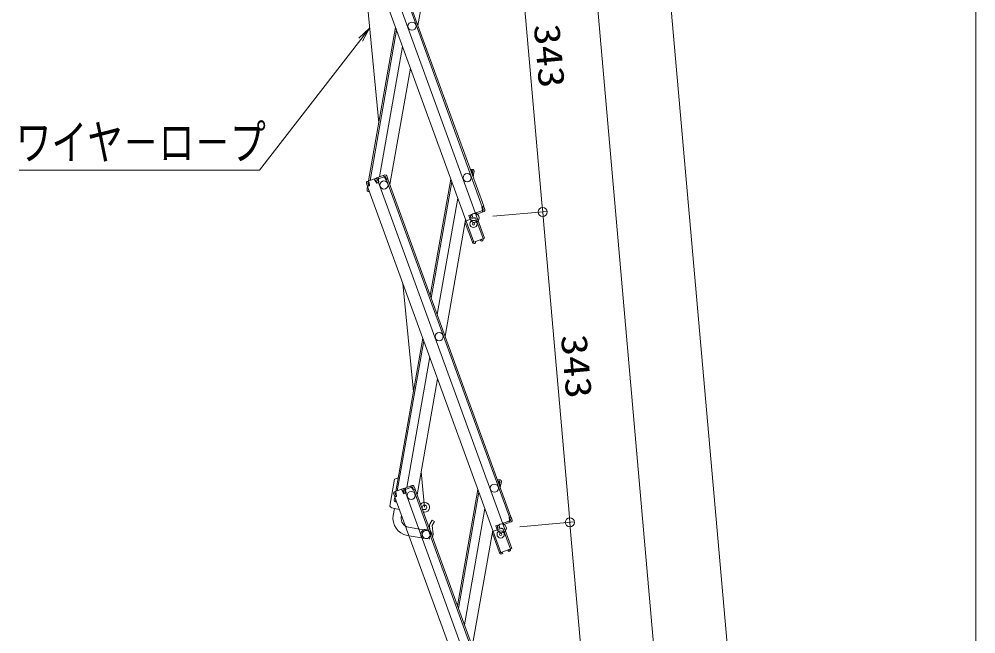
# Model space of a CAD drawing. Units: millimetres, scale not verified. Extents: x -2001 to 1999, y -1385 to 1385.
# Drawn here: x -295 to 231, y -695 to -357 of the extents above; entities that cross this region are included whole.
import ezdxf
from ezdxf.enums import TextEntityAlignment as Align

# ---------------------------------------------------------------- set-up
doc = ezdxf.new("R2010")
doc.units = ezdxf.units.MM
doc.header["$LTSCALE"] = 10
doc.header["$PDMODE"] = 32
doc.header["$PDSIZE"] = 5
for name, color, linetype, lineweight in [('0-F_0', 7, 'Continuous', 9), ('1-4_sunpou', 1, 'Continuous', 9), ('1-5_DEFPOINTS', 7, 'Continuous', 9), ('2-A_6寸法', 1, 'Continuous', 9)]:
    doc.layers.add(name, color=color, linetype=linetype, lineweight=lineweight)
doc.styles.add('ＭＳ ゴシック', font='')
doc.styles.get('ＭＳ ゴシック').set_extended_font_data('MS Gothic')

# ---------------------------------------------------------------- blocks, each defined once
blk = doc.blocks.new('_ORIGIN')
at = {"layer": '0-F_0', "color": 1}
blk.add_line((0, 0), (-10, 0), dxfattribs=at)
blk.add_circle((0, 0), 5, dxfattribs=at)
blk = doc.blocks.new('MLeader19')
at = {"layer": '2-A_6寸法'}
for p, q in [((-102.2, -361.74), (-107.11, -368.06)), ((-165.75, -439.88), (-295.01, -439.88))]:
    blk.add_line(p, q, dxfattribs=at)
for points in [[(-108.16, -367.25), (-102.2, -361.74), (-106.06, -368.88)], [(-107.11, -368.06), (-162.87, -439.88), (-165.75, -439.88)]]:
    blk.add_lwpolyline(points, dxfattribs=at)
at = {"layer": '2-A_6寸法', "color": 2, "style": 'ＭＳ ゴシック', "width": 0.75}
blk.add_text('ワイヤ－ロ－プ', height=19.21, dxfattribs=at).set_placement((-296.89, -439.87), align=Align.BOTTOM_LEFT)

msp = doc.modelspace()

# ---------------------------------------------------------------- linework, layer by layer
at = {"layer": '0-F_0'}
for p, q in [((-118.24, -278.17), (-44.97, -479.5)), ((-112.28, -276), (-39, -477.33)), ((-107.81, -274.37), (-40.23, -460.06)), ((-107.06, -274.1), (-39.48, -459.78)), ((-64.37, -296.45), (-75.65, -360.41)), ((-97.16, -413.9), (-107.41, -307.95)), ((-102.8, -445.86), (-87.92, -361.49)), ((-101.93, -445.54), (-87.37, -362.99)), ((-96.77, -443.67), (-84.12, -371.92)), ((-91.06, -447.81), (-79.78, -383.85)), ((-46.93, -439.31), (-45.36, -439.58)), ((-46.15, -440.46), (-45.97, -439.48)), ((-46.15, -440.46), (-46.07, -441.67)), ((-45.5, -440.37), (-46.11, -440.26)), ((-45.5, -440.37), (-45.79, -442.05)), ((-45.79, -442.05), (-45.01, -442.19)), ((-44.83, -441.2), (-45.29, -443.81)), ((-44.71, -440.51), (-45.01, -442.19)), ((-44.83, -441.2), (-45.01, -442.19)), ((-44.83, -441.2), (-45.01, -442.19)), ((-103.97, -447.14), (-103.39, -448.73)), ((-99.03, -444.49), (-103.49, -446.11)), ((-103.22, -446.86), (-102.63, -446.65)), ((-103.22, -446.86), (-102.63, -448.46)), ((-103.05, -447.31), (-102.96, -446.77)), ((-102.56, -446.84), (-102.9, -445.9)), ((-102.56, -446.84), (-102.36, -448.63)), ((-99.27, -445.64), (-99.61, -444.7)), ((-98.75, -445.24), (-99.34, -445.45)), ((-99.27, -445.64), (-98.27, -447.14)), ((-98.75, -445.24), (-98.17, -446.84)), ((-93.81, -442.59), (-98.27, -444.21)), ((-97.15, -446.73), (-98.27, -447.14)), ((-98.17, -446.84), (-97.42, -446.56)), ((-93.54, -443.34), (-98, -444.97)), ((-98, -444.97), (-97.42, -446.56)), ((-98, -444.97), (-97.42, -446.56)), ((-97.76, -445.62), (-97.42, -446.56)), ((-97.41, -444.75), (-97.69, -444)), ((-97.18, -444.67), (-97.45, -443.91)), ((-97.34, -444.94), (-97.41, -444.75)), ((-97.34, -444.94), (-97.15, -446.73)), ((-97.15, -446.73), (-97.33, -446.8)), ((-97.33, -446.8), (-24.06, -648.13)), ((-94.36, -443.64), (-94.63, -442.89)), ((-94.12, -443.55), (-94.4, -442.8)), ((-94.06, -443.74), (-94.12, -443.55)), ((-94.06, -443.74), (-93.06, -445.24)), ((-93.06, -445.24), (-92.12, -444.9)), ((-92.87, -445.17), (-25.29, -630.86)), ((-92.78, -443.07), (-92.2, -444.66)), ((-92.12, -444.9), (-24.53, -630.58)), ((-57.56, -444.88), (-68.84, -508.85)), ((-68.3, -510.35), (-57.02, -446.39)), ((-45.84, -442.29), (-45.05, -442.43)), ((-103.73, -447.8), (-103.39, -448.73)), ((-103.65, -450.72), (-103.36, -449.05)), ((-103.53, -450.03), (-103.36, -449.05)), ((-102.63, -448.46), (-103.39, -448.73)), ((-103.36, -449.05), (-103.3, -448.7)), ((-103.27, -449.06), (-103.36, -449.05)), ((-102.36, -448.63), (-103.3, -448.97)), ((-103.3, -448.97), (-30.02, -650.3)), ((-103, -451.65), (-102.28, -451.78)), ((-102.87, -450.86), (-102.78, -450.39)), ((-102.87, -450.86), (-102.59, -450.91)), ((-102.36, -451.57), (-102.39, -451.76)), ((-53.77, -455.31), (-65.05, -519.28)), ((-39.56, -461.89), (-43.56, -463.34)), ((-40.22, -462.13), (-43.56, -463.34)), ((-39.29, -462.64), (-43.28, -464.1)), ((-40.38, -462.19), (-40.11, -462.94)), ((-40.22, -461.92), (-40.15, -462.1)), ((-40.15, -462.1), (-39.88, -462.86)), ((-40.14, -460.29), (-39.39, -460.02)), ((-39.56, -461.89), (-40.14, -460.29)), ((-38.81, -461.62), (-39.39, -460.02)), ((-39.39, -460.02), (-39.05, -460.96)), ((-49.42, -467.25), (-60.7, -531.21)), ((-46.07, -464.26), (-47.71, -464.86)), ((-47.71, -464.86), (-46.93, -467.02)), ((-45.56, -465.67), (-47.2, -466.27)), ((-46.07, -464.26), (-45.28, -466.42)), ((-43.62, -463.16), (-44.09, -463.33)), ((-43.75, -464.27), (-39, -477.33)), ((-43.62, -463.16), (-43.28, -464.1)), ((-45.67, -479.6), (-49.59, -468.84)), ((-39, -477.33), (-44.97, -479.5)), ((-41.16, -478.4), (-40.48, -477.92)), ((-41.16, -478.4), (-40.85, -478.85)), ((-40.85, -478.85), (-40.5, -478.91)), ((-40.48, -477.92), (-40.5, -477.88)), ((-40.5, -478.91), (-40.03, -478.58)), ((-39.73, -477.65), (-39.75, -477.6)), ((-45.67, -479.6), (-45.02, -479.36)), ((-45.61, -479.79), (-45.67, -479.6)), ((-44.85, -479.51), (-44.87, -479.47)), ((-44.03, -479.44), (-44.85, -479.51)), ((-44.21, -480.26), (-44.78, -480.31)), ((-44.21, -480.26), (-43.98, -479.99)), ((-44.03, -479.44), (-43.98, -479.99)), ((-78.16, -561.69), (-83.91, -502.25)), ((-87.85, -616.66), (-72.98, -532.29)), ((-86.99, -616.34), (-72.43, -533.79)), ((-81.83, -614.47), (-69.18, -542.72)), ((-76.11, -618.61), (-64.84, -554.65)), ((-91.15, -624.87), (-88.52, -609.94)), ((-72, -625.42), (-73.88, -605.95)), ((-31.99, -610.11), (-30.42, -610.38)), ((-31.21, -611.26), (-31.03, -610.28)), ((-84.08, -615.29), (-88.55, -616.91)), ((-84.33, -616.44), (-84.67, -615.5)), ((-78.87, -613.39), (-83.33, -615.01)), ((-78.59, -614.14), (-83.06, -615.77)), ((-82.47, -615.55), (-82.74, -614.8)), ((-82.23, -615.47), (-82.51, -614.71)), ((-82.4, -615.74), (-82.47, -615.55)), ((-79.42, -614.44), (-79.69, -613.69)), ((-79.18, -614.35), (-79.45, -613.6)), ((-79.11, -614.54), (-79.18, -614.35)), ((-79.11, -614.54), (-78.11, -616.04)), ((-78.59, -614.14), (-78.01, -615.74)), ((-78.11, -616.04), (-77.17, -615.7)), ((-78.01, -615.74), (-77.26, -615.46)), ((-77.84, -613.87), (-77.26, -615.46)), ((-77.17, -615.7), (-9.59, -801.38)), ((-42.62, -615.68), (-53.9, -679.65)), ((-31.21, -611.26), (-31.13, -612.47)), ((-30.55, -611.17), (-31.17, -611.06)), ((-30.9, -613.09), (-30.11, -613.23)), ((-30.55, -611.17), (-30.85, -612.85)), ((-30.85, -612.85), (-30.06, -612.98)), ((-29.89, -612), (-30.35, -614.61)), ((-29.77, -611.31), (-30.06, -612.98)), ((-29.89, -612), (-30.06, -612.98)), ((-29.89, -612), (-30.06, -612.98)), ((-89.02, -617.94), (-88.44, -619.53)), ((-88.78, -618.59), (-88.44, -619.53)), ((-88.71, -621.52), (-88.42, -619.85)), ((-87.69, -619.26), (-88.44, -619.53)), ((-88.32, -619.86), (-88.42, -619.85)), ((-87.42, -619.43), (-88.36, -619.77)), ((-88.36, -619.77), (-15.08, -821.1)), ((-88.27, -617.66), (-87.68, -617.45)), ((-88.27, -617.66), (-87.69, -619.26)), ((-88.11, -618.11), (-88.01, -617.57)), ((-87.62, -617.64), (-87.96, -616.7)), ((-87.62, -617.64), (-87.42, -619.43)), ((-83.81, -616.04), (-84.4, -616.25)), ((-84.33, -616.44), (-83.33, -617.94)), ((-83.81, -616.04), (-83.23, -617.64)), ((-82.2, -617.53), (-83.33, -617.94)), ((-83.23, -617.64), (-82.48, -617.36)), ((-83.06, -615.77), (-82.48, -617.36)), ((-83.06, -615.77), (-82.48, -617.36)), ((-82.82, -616.42), (-82.48, -617.36)), ((-82.4, -615.74), (-82.2, -617.53)), ((-82.2, -617.53), (-82.39, -617.6)), ((-82.39, -617.6), (-9.11, -818.93)), ((-77.93, -615.97), (-10.34, -801.66)), ((-53.35, -681.15), (-42.07, -617.19)), ((-89.24, -629.86), (-88.59, -626.16)), ((-88.71, -626.14), (-85.85, -626.64)), ((-88.06, -622.45), (-87.34, -622.58)), ((-87.92, -621.66), (-87.84, -621.19)), ((-87.92, -621.66), (-87.65, -621.71)), ((-87.41, -622.36), (-87.45, -622.56)), ((-73.25, -626.48), (-73.25, -625.42)), ((-38.83, -626.11), (-50.1, -690.08)), ((-84.81, -630.64), (-84.68, -629.88)), ((-72, -626.67), (-73.18, -626.67)), ((-72, -628.17), (-72.63, -628.17)), ((-25.2, -631.09), (-24.45, -630.82)), ((-24.62, -632.69), (-25.2, -631.09)), ((-23.87, -632.42), (-24.45, -630.82)), ((-24.45, -630.82), (-24.11, -631.76)), ((-80.75, -636.43), (-70.66, -638.21)), ((-69.24, -635.55), (-69.04, -638.06)), ((-69.05, -634.67), (-67.75, -632.42)), ((-66.45, -633.17), (-67.75, -632.42)), ((-67.75, -635.42), (-66.45, -633.17)), ((-67.75, -635.42), (-67.36, -640.12)), ((-31.13, -635.06), (-32.77, -635.66)), ((-32.77, -635.66), (-31.98, -637.82)), ((-30.61, -636.47), (-32.26, -637.07)), ((-31.13, -635.06), (-30.34, -637.22)), ((-28.68, -633.95), (-29.15, -634.13)), ((-28.81, -635.07), (-24.06, -648.13)), ((-28.68, -633.95), (-28.34, -634.89)), ((-24.62, -632.69), (-28.61, -634.14)), ((-25.28, -632.93), (-28.61, -634.14)), ((-24.35, -633.44), (-28.34, -634.89)), ((-25.44, -632.99), (-25.17, -633.74)), ((-25.28, -632.71), (-25.21, -632.9)), ((-25.21, -632.9), (-24.93, -633.65)), ((-81.53, -640.86), (-71.44, -642.64)), ((-69.37, -641.92), (-69.5, -642.45)), ((-34.48, -638.05), (-45.76, -702.01)), ((-30.73, -650.4), (-30.07, -650.16)), ((-24.06, -648.13), (-30.02, -650.3)), ((-29.91, -650.31), (-29.93, -650.26)), ((-29.09, -650.24), (-29.91, -650.31)), ((-29.27, -651.06), (-29.84, -651.11)), ((-29.27, -651.06), (-29.04, -650.79)), ((-29.09, -650.24), (-29.04, -650.79)), ((-26.22, -649.2), (-25.54, -648.72)), ((-26.22, -649.2), (-25.9, -649.65)), ((-25.9, -649.65), (-25.56, -649.71)), ((-25.54, -648.72), (-25.56, -648.67)), ((-25.56, -649.71), (-25.08, -649.38)), ((-24.79, -648.45), (-24.81, -648.4))]:
    msp.add_line(p, q, dxfattribs=at)
for points in [[(-93.54, -443.34), (-92.95, -444.94), (-92.2, -444.66)], [(-40.22, -461.92), (-40.42, -460.13), (-39.48, -459.78)], [(-88.59, -620.83), (-88.42, -619.85), (-88.35, -619.5)], [(-25.28, -632.71), (-25.47, -630.93), (-24.53, -630.58)], [(-30.66, -650.59), (-30.73, -650.4), (-34.65, -639.64)]]:
    msp.add_lwpolyline(points, dxfattribs=at)
for centre, radius in [((-78.92, -360.7), 2.25), ((-48.57, -444.1), 2.25), ((-94.33, -448.1), 2.25), ((-94.33, -448.1), 2.25), ((-45.08, -469.54), 2), ((-45.08, -469.54), 0.6), ((-63.98, -531.5), 2.25), ((-33.62, -614.9), 2.25), ((-79.39, -618.9), 2.25), ((-79.39, -618.9), 2.25), ((-71.05, -640.42), 2.25), ((-30.14, -640.34), 2), ((-30.14, -640.34), 0.6)]:
    msp.add_circle(centre, radius, dxfattribs=at)
for centre, radius, start, end in [((-45.5, -440.37), 0.8, 350, 80), ((-103.22, -446.86), 0.8, 110, 200), ((-98.75, -445.24), 0.8, 20, 110), ((-98, -444.97), 0.8, 110, 140), ((-93.54, -443.34), 0.8, 20, 110), ((-102.87, -450.86), 0.8, 170, 260), ((-39.56, -461.89), 0.8, 290, 20), ((-48.84, -468.56), 0.8, 117.1808, 200), ((-40.48, -477.92), 0.8, 305, 20), ((-44.85, -479.51), 0.8, 200, 275), ((-84.9, -618.18), 9, 100.6573, 113.749), ((-30.55, -611.17), 0.8, 350, 80), ((-83.81, -616.04), 0.8, 20, 110), ((-83.06, -615.77), 0.8, 110, 140), ((-78.59, -614.14), 0.8, 20, 110), ((-88.27, -617.66), 0.8, 110, 200), ((-87.72, -621.24), 5, 226.633, 260), ((-87.92, -621.66), 0.8, 170, 260), ((-72, -625.42), 2.75, 270, 143.9703), ((-72, -625.42), 1.25, 270, 180), ((-79.89, -631.5), 9.5, 170, 260), ((-79.89, -631.5), 5, 170, 260), ((-67.75, -635.42), 1.5, 150, 184.7171), ((-24.62, -632.69), 0.8, 290, 20), ((-71.05, -640.42), 3, 70.6789, 231.588), ((-71.05, -640.42), 2.2, 180, 4.7171), ((-71.05, -640.42), 3, 354.2018, 45.7982), ((-71.05, -640.42), 3.7, 336.8863, 4.7171), ((-33.9, -639.36), 0.8, 117.1808, 200), ((-69.26, -642.51), 0.25, 166.1092, 310.6304), ((-29.91, -650.31), 0.8, 200, 275), ((-25.54, -648.72), 0.8, 305, 20)]:
    msp.add_arc(centre, radius, start, end, dxfattribs=at)
at = {"layer": '1-4_sunpou'}
for p, q in [((117.74, -963.23), (-20.51, 601.48)), ((231.24, 587.13), (231.24, -973.57)), ((-41.45, 389.6), (77.22, -966.85)), ((-21.53, -297.08), (-7.46, -457.92)), ((-34.51, -465.3), (-4.53, -462.68)), ((-34.51, -465.32), (-4.53, -462.7)), ((-6.58, -467.9), (7.49, -628.73)), ((-19.56, -636.12), (10.41, -633.5)), ((-19.56, -636.12), (10.41, -633.5)), ((8.36, -638.7), (22.43, -799.53))]:
    msp.add_line(p, q, dxfattribs=at)
at = {"layer": '1-5_DEFPOINTS'}
for p, q in [((-44.74, -466.22), (-49.11, -467.81)), ((-39.75, -477.6), (-43.72, -466.7)), ((-29.8, -637.02), (-34.17, -638.61)), ((-24.81, -648.4), (-28.77, -637.5))]:
    msp.add_line(p, q, dxfattribs=at)
for centre in [(-44.47, -466.97), (-29.53, -637.77)]:
    msp.add_arc(centre, 0.8, 20, 110.0018, dxfattribs=at)
for p in [(-7.02, -462.9), (-44.47, -466.17), (-44.47, -466.19), (7.92, -633.71), (-29.52, -636.99), (-29.52, -636.99)]:
    msp.add_point(p, dxfattribs=at)

# ---------------------------------------------------------------- block references
at = {"layer": '1-4_sunpou', "xscale": 0.5, "yscale": 0.5}
for p, rotation in [((-7.02, -462.9), 275), ((-7.02, -462.91), 95), ((7.92, -633.71), 275), ((7.92, -633.71), 95)]:
    msp.add_blockref('_ORIGIN', p, dxfattribs=dict(at, rotation=rotation))
at = {"layer": '2-A_6寸法'}
msp.add_blockref('MLeader19', (0, 0), dxfattribs=at)

# ---------------------------------------------------------------- texts
at = {"layer": '1-4_sunpou', "color": 2, "style": 'ＭＳ ゴシック', "width": 1.2}
for p in [(-16.26, -360.44), (-1.32, -531.26)]:
    msp.add_text('343', height=14.44, rotation=275, dxfattribs=at).set_placement(p, align=Align.BOTTOM_LEFT)

doc.saveas('drawing.dxf')
